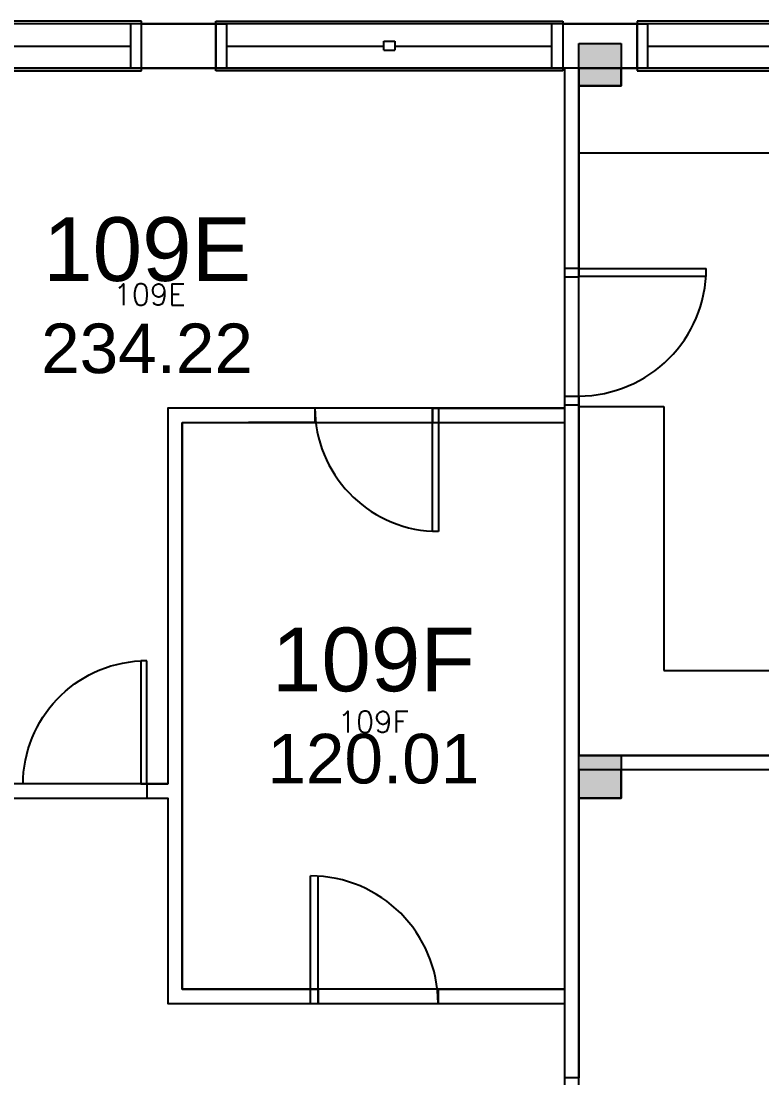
# Model space of a CAD drawing. Header units: inches. Extents: x -2145 to 3863, y -18090 to 4650.
# Drawn here: x -519.9 to -310.7, y -15584.5 to -15286.2 of the extents above; entities that cross this region are included whole.
import ezdxf
from ezdxf.enums import TextEntityAlignment as Align

# ---------------------------------------------------------------- set-up
doc = ezdxf.new("R2010")
doc.units = ezdxf.units.IN
doc.header["$LTSCALE"] = 48
doc.header["$MEASUREMENT"] = 0
for name, color, linetype in [('A-COLS', 1, 'CONTINUOUS'), ('A-COLS-GRID', 41, 'CONTINUOUS'), ('A-DOOR', 30, 'CONTINUOUS'), ('A-FURN', 41, 'CONTINUOUS'), ('A-WALLS', 1, 'CONTINUOUS'), ('A-WIN', 30, 'CONTINUOUS'), ('CAFM_BLDG_OTLN', 41, 'CONTINUOUS'), ('CAFM_Gross', 200, 'CONTINUOUS'), ('CAFM_ID', 8, 'CONTINUOUS'), ('CAFM_MeasuredGross', 50, 'CONTINUOUS'), ('CAFM_SPACE', 5, 'CONTINUOUS'), ('CAFM_Space_Label', 7, 'CONTINUOUS')]:
    doc.layers.add(name, color=color, linetype=linetype)
doc.styles.add('CAFM-TXT', font='txt.shx', dxfattribs={"height": 6})

msp = doc.modelspace()

# ---------------------------------------------------------------- linework, layer by layer
at = {"layer": 'A-COLS'}
for p, q in [((-362.4, -15292.47), (-350.4, -15292.47)), ((-362.4, -15304.47), (-362.4, -15292.47)), ((-362.4, -15292.47), (-350.4, -15292.47)), ((-362.4, -15304.47), (-362.4, -15292.47)), ((-350.4, -15292.47), (-350.4, -15304.47)), ((-350.4, -15292.47), (-350.4, -15304.47)), ((-350.4, -15304.47), (-362.4, -15304.47)), ((-350.4, -15304.47), (-362.4, -15304.47)), ((-362.4, -15493.47), (-350.4, -15493.47)), ((-362.4, -15505.47), (-362.4, -15493.47)), ((-362.4, -15493.47), (-350.4, -15493.47)), ((-362.4, -15505.47), (-362.4, -15493.47)), ((-350.4, -15493.47), (-350.4, -15505.47)), ((-350.4, -15493.47), (-350.4, -15505.47)), ((-350.4, -15505.47), (-362.4, -15505.47)), ((-350.4, -15505.47), (-362.4, -15505.47))]:
    msp.add_line(p, q, dxfattribs=at)
at = {"layer": 'A-COLS-GRID'}
for points in [[(-362.4, -15292.47), (-350.4, -15292.47), (-362.4, -15304.47), (-350.4, -15304.47)], [(-362.4, -15292.47), (-350.4, -15292.47), (-362.4, -15304.47), (-350.4, -15304.47)], [(-362.4, -15493.47), (-350.4, -15493.47), (-362.4, -15505.47), (-350.4, -15505.47)], [(-362.4, -15493.47), (-350.4, -15493.47), (-362.4, -15505.47), (-350.4, -15505.47)]]:
    msp.add_solid(points, dxfattribs=at)
at = {"layer": 'A-DOOR'}
for p, q in [((-362.4, -15356), (-362.4, -15358.16)), ((-362.4, -15356), (-326.4, -15356)), ((-362.4, -15358.16), (-326.47, -15358.16)), ((-403.67, -15430.21), (-403.67, -15395.47)), ((-403.67, -15395.47), (-401.97, -15395.47)), ((-401.97, -15395.47), (-401.97, -15430.21)), ((-401.97, -15430.21), (-403.67, -15430.21)), ((-486.1, -15466.72), (-486.1, -15501.47)), ((-484.4, -15466.72), (-486.1, -15466.72)), ((-484.4, -15501.47), (-484.4, -15466.72)), ((-486.1, -15501.47), (-484.4, -15501.47)), ((-438.13, -15563.47), (-438.13, -15527.47)), ((-435.97, -15563.47), (-435.97, -15527.53)), ((-438.13, -15563.47), (-435.97, -15563.47))]:
    msp.add_line(p, q, dxfattribs=at)
for centre, start, end in [((-362.4, -15356), 270, 0), ((-438.13, -15563.47), 0, 90)]:
    msp.add_arc(centre, 36, start, end, dxfattribs=at)
msp.add_ellipse((-401.97, -15395.29), major_axis=(24.69, 24.69), ratio=1, start_param=2.356194, end_param=3.878418, dxfattribs=at)
at = {"layer": 'A-DOOR', "extrusion": (0, 0, -1)}
msp.add_ellipse((-484.4, -15501.64), major_axis=(-24.69, 24.69), ratio=1, start_param=5.497787, end_param=7.020011, dxfattribs=at)
at = {"layer": 'A-FURN'}
for p, q in [((-247.9, -15323.47), (-362.4, -15323.47)), ((-362.4, -15395), (-338.4, -15395)), ((-338.4, -15395), (-338.4, -15469.47)), ((-338.4, -15469.47), (-218.4, -15469.47))]:
    msp.add_line(p, q, dxfattribs=at)
at = {"layer": 'A-WALLS'}
for p, q in [((-485.9, -15299.47), (-485.9, -15286.97)), ((-485.9, -15286.97), (-464.9, -15286.97)), ((-485.9, -15286.97), (-464.9, -15286.97)), ((-485.9, -15299.47), (-485.9, -15286.97)), ((-464.9, -15286.97), (-464.9, -15299.47)), ((-464.9, -15286.97), (-464.9, -15299.47)), ((-366.9, -15286.97), (-366.9, -15299.47)), ((-366.9, -15286.97), (-345.9, -15286.97)), ((-366.9, -15286.97), (-366.9, -15299.47)), ((-345.9, -15299.47), (-345.9, -15286.97)), ((-485.9, -15299.47), (-464.9, -15299.47)), ((-485.9, -15299.47), (-464.9, -15299.47)), ((-366.9, -15299.47), (-366.4, -15299.47)), ((-366.9, -15299.47), (-366.4, -15299.47)), ((-366.4, -15299.47), (-366.4, -15356)), ((-366.4, -15299.47), (-366.4, -15358.47)), ((-362.4, -15299.47), (-362.4, -15356)), ((-362.4, -15299.47), (-345.9, -15299.47)), ((-362.4, -15299.47), (-362.4, -15358.47)), ((-362.4, -15356), (-366.4, -15356)), ((-362.4, -15358.47), (-366.4, -15358.47)), ((-366.4, -15392), (-362.4, -15392)), ((-362.4, -15392), (-362.4, -15493.47)), ((-478.4, -15395.47), (-436.89, -15395.29)), ((-478.4, -15395.47), (-478.4, -15501.47)), ((-436.89, -15395.29), (-436.89, -15399.29)), ((-403.67, -15395.47), (-366.4, -15395.47)), ((-403.67, -15395.47), (-403.67, -15399.47)), ((-366.4, -15394.47), (-366.4, -15584.47)), ((-366.4, -15394.47), (-362.4, -15394.47)), ((-362.4, -15394.47), (-362.4, -15493.47)), ((-474.4, -15399.45), (-436.89, -15399.29)), ((-474.4, -15399.45), (-474.4, -15559.47)), ((-403.67, -15399.47), (-366.4, -15399.47)), ((-362.4, -15493.47), (-163.9, -15493.47)), ((-362.4, -15497.47), (-163.9, -15497.47)), ((-362.4, -15497.47), (-362.4, -15584.47)), ((-484.4, -15501.47), (-484.4, -15505.47)), ((-484.4, -15501.47), (-478.4, -15501.47)), ((-484.4, -15505.47), (-478.4, -15505.47)), ((-478.4, -15505.47), (-478.4, -15563.47)), ((-474.4, -15559.47), (-435.97, -15559.47)), ((-435.97, -15559.47), (-435.97, -15563.47)), ((-402.13, -15559.47), (-366.4, -15559.47)), ((-402.13, -15559.47), (-402.13, -15563.47)), ((-478.4, -15563.47), (-435.97, -15563.47)), ((-402.13, -15563.47), (-366.4, -15563.47)), ((-362.4, -15584.47), (-366.4, -15584.47))]:
    msp.add_line(p, q, dxfattribs=at)
at = {"layer": 'A-WIN'}
for p, q in [((-485.9, -15286.18), (-583.9, -15286.18)), ((-485.9, -15286.18), (-583.9, -15286.18)), ((-485.9, -15300.25), (-485.9, -15286.18)), ((-485.9, -15300.25), (-485.9, -15286.18)), ((-464.9, -15300.25), (-464.9, -15286.18)), ((-464.9, -15286.18), (-366.9, -15286.18)), ((-464.9, -15300.25), (-464.9, -15286.18)), ((-464.9, -15286.18), (-366.9, -15286.18)), ((-366.9, -15286.18), (-366.9, -15300.25)), ((-366.9, -15286.18), (-366.9, -15300.25)), ((-345.9, -15286.18), (-345.9, -15300.25)), ((-247.9, -15286.18), (-345.9, -15286.18)), ((-485.9, -15286.97), (-488.96, -15286.97)), ((-488.96, -15286.97), (-488.96, -15299.47)), ((-485.9, -15286.97), (-488.96, -15286.97)), ((-488.96, -15286.97), (-488.96, -15299.47)), ((-464.9, -15286.97), (-461.84, -15286.97)), ((-464.9, -15286.97), (-461.84, -15286.97)), ((-461.84, -15286.97), (-461.84, -15299.47)), ((-461.84, -15286.97), (-461.84, -15299.47)), ((-366.9, -15286.97), (-369.96, -15286.97)), ((-369.96, -15299.47), (-369.96, -15286.97)), ((-366.9, -15286.97), (-369.96, -15286.97)), ((-369.96, -15299.47), (-369.96, -15286.97)), ((-345.9, -15286.97), (-342.84, -15286.97)), ((-342.84, -15299.47), (-342.84, -15286.97)), ((-417.43, -15291.85), (-414.37, -15291.85)), ((-417.43, -15294.39), (-417.43, -15291.85)), ((-417.43, -15291.85), (-414.37, -15291.85)), ((-417.43, -15294.39), (-417.43, -15291.85)), ((-414.37, -15291.85), (-414.37, -15294.39)), ((-414.37, -15291.85), (-414.37, -15294.39)), ((-533.37, -15293.22), (-488.96, -15293.22)), ((-533.37, -15293.22), (-488.96, -15293.22)), ((-461.84, -15293.22), (-417.43, -15293.22)), ((-461.84, -15293.22), (-417.43, -15293.22)), ((-417.43, -15294.39), (-414.37, -15294.39)), ((-417.43, -15294.39), (-414.37, -15294.39)), ((-414.37, -15293.22), (-369.96, -15293.22)), ((-414.37, -15293.22), (-369.96, -15293.22)), ((-342.84, -15293.22), (-298.43, -15293.22)), ((-583.9, -15300.25), (-485.9, -15300.25)), ((-583.9, -15300.25), (-485.9, -15300.25)), ((-485.9, -15299.47), (-488.96, -15299.47)), ((-485.9, -15299.47), (-488.96, -15299.47)), ((-464.9, -15299.47), (-461.84, -15299.47)), ((-464.9, -15299.47), (-461.84, -15299.47)), ((-366.9, -15300.25), (-464.9, -15300.25)), ((-366.9, -15300.25), (-464.9, -15300.25)), ((-366.9, -15299.47), (-369.96, -15299.47)), ((-366.9, -15299.47), (-369.96, -15299.47)), ((-345.9, -15299.47), (-342.84, -15299.47)), ((-345.9, -15300.25), (-247.9, -15300.25))]:
    msp.add_line(p, q, dxfattribs=at)
at = {"layer": 'CAFM_BLDG_OTLN'}
msp.add_lwpolyline([(596.6, -16786.97), (596.6, -16037.41), (689.15, -16037.1), (689.15, -15866.47), (596.6, -15866.47), (596.6, -15454.97), (41.1, -15454.97), (41.1, -15412.97), (-151.4, -15412.97), (-151.4, -15286.97), (-918.4, -15286.97), (-918.4, -15412.97), (-1110.9, -15412.97)], dxfattribs=at)
msp.add_lwpolyline([(596.6, -16786.97), (596.6, -16037.41), (689.15, -16037.1), (689.15, -15866.47), (596.6, -15866.47), (596.6, -15454.97), (41.1, -15454.97), (41.1, -15412.97), (-151.4, -15412.97), (-151.4, -15286.97), (-918.4, -15286.97), (-918.4, -15412.97), (-1110.9, -15412.97)], dxfattribs=at)
msp.add_lwpolyline([(596.6, -16786.97), (596.6, -16037.41), (689.15, -16037.1), (689.15, -15866.47), (596.6, -15866.47), (596.6, -15454.97), (41.1, -15454.97), (41.1, -15412.97), (-151.4, -15412.97), (-151.4, -15286.97), (-918.4, -15286.97), (-918.4, -15412.97), (-1110.9, -15412.97)], dxfattribs=at)
at = {"layer": 'CAFM_Gross'}
msp.add_lwpolyline([(596.6, -16786.97), (596.6, -16037.41), (689.15, -16037.1), (689.15, -15866.47), (596.6, -15866.47), (596.6, -15454.97), (41.1, -15454.97), (41.1, -15412.97), (-151.4, -15412.97), (-151.4, -15286.97), (-918.4, -15286.97), (-918.4, -15412.97), (-1110.9, -15412.97)], dxfattribs=at)
at = {"layer": 'CAFM_MeasuredGross'}
msp.add_lwpolyline([(584.1, -16774.47), (584.1, -16029.41), (668.15, -16029.41), (668.15, -16016.1), (676.86, -16016.1), (676.86, -15885.29), (668.15, -15885.29), (668.15, -15874.47), (584.1, -15874.47), (584.1, -15467.47), (25.1, -15467.47), (25.1, -15425.47), (-163.9, -15425.47), (-163.9, -15299.47), (-905.9, -15299.47), (-905.9, -15425.47), (-1094.9, -15425.47)], dxfattribs=at)
at = {"layer": 'CAFM_SPACE'}
for points in [[(-905.9, -15436.47), (-905.91, -15299.44), (-715.4, -15299.51), (-715.4, -15436.47), (-596.4, -15436.47), (-596.4, -15493.47), (-600.4, -15493.47), (-600.4, -15505.47), (-478.4, -15505.47), (-478.4, -15563.47), (-366.4, -15563.47), (-366.4, -15671.47), (-614.9, -15671.47), (-614.9, -15707.47), (-630.9, -15707.47), (-630.9, -15717.47), (-680.9, -15717.47), (-680.9, -15707.47), (-711.4, -15707.47), (-711.4, -15582.97), (-905.9, -15582.97), (-905.9, -15436.47)], [(-592.4, -15304.47), (-588.4, -15304.47), (-588.4, -15299.47), (-366.4, -15299.47), (-366.4, -15395.47), (-478.4, -15395.47), (-478.4, -15501.47), (-588.4, -15501.47), (-588.4, -15493.47), (-592.4, -15493.47), (-592.4, -15304.47)], [(-362.4, -15304.47), (-350.4, -15304.47), (-350.4, -15299.47), (-167.9, -15299.47), (-167.9, -15304.47), (-163.9, -15304.47), (-163.9, -15493.47), (-362.4, -15493.47), (-362.4, -15304.47)], [(-474.4, -15399.45), (-366.4, -15399.45), (-366.4, -15559.47), (-474.4, -15559.47)], [(-362.4, -15505.47), (-350.4, -15505.47), (-350.4, -15497.47), (-163.9, -15497.47), (-163.9, -15707.47), (-308.4, -15707.47), (-308.4, -15717.47), (-350.4, -15717.47), (-350.4, -15707.47), (-362.4, -15707.47), (-362.4, -15505.47)]]:
    msp.add_lwpolyline(points, close=True, dxfattribs=at)

# ---------------------------------------------------------------- texts
at = {"layer": 'CAFM_ID', "style": 'CAFM-TXT'}
for s, p in [('109E', (-483.6, -15366.35)), ('109F', (-420.4, -15486.97))]:
    msp.add_text(s, height=6, dxfattribs=at).set_placement(p, align=Align.CENTER)
at = {"layer": 'CAFM_Space_Label', "color": 7, "char_height": 0.2, "attachment_point": 5}
for s, insert in [('{\\fArial.ttf;\\H18;109E}{\\fArial.ttf;\\H14;\\P234.22}', (-484.3, -15363.64)), ('{\\fArial.ttf;\\H18;109F}{\\fArial.ttf;\\H14;\\P120.01}', (-420.4, -15479.46))]:
    msp.add_mtext(s, dxfattribs=dict(at, insert=insert))

doc.saveas('drawing.dxf')
